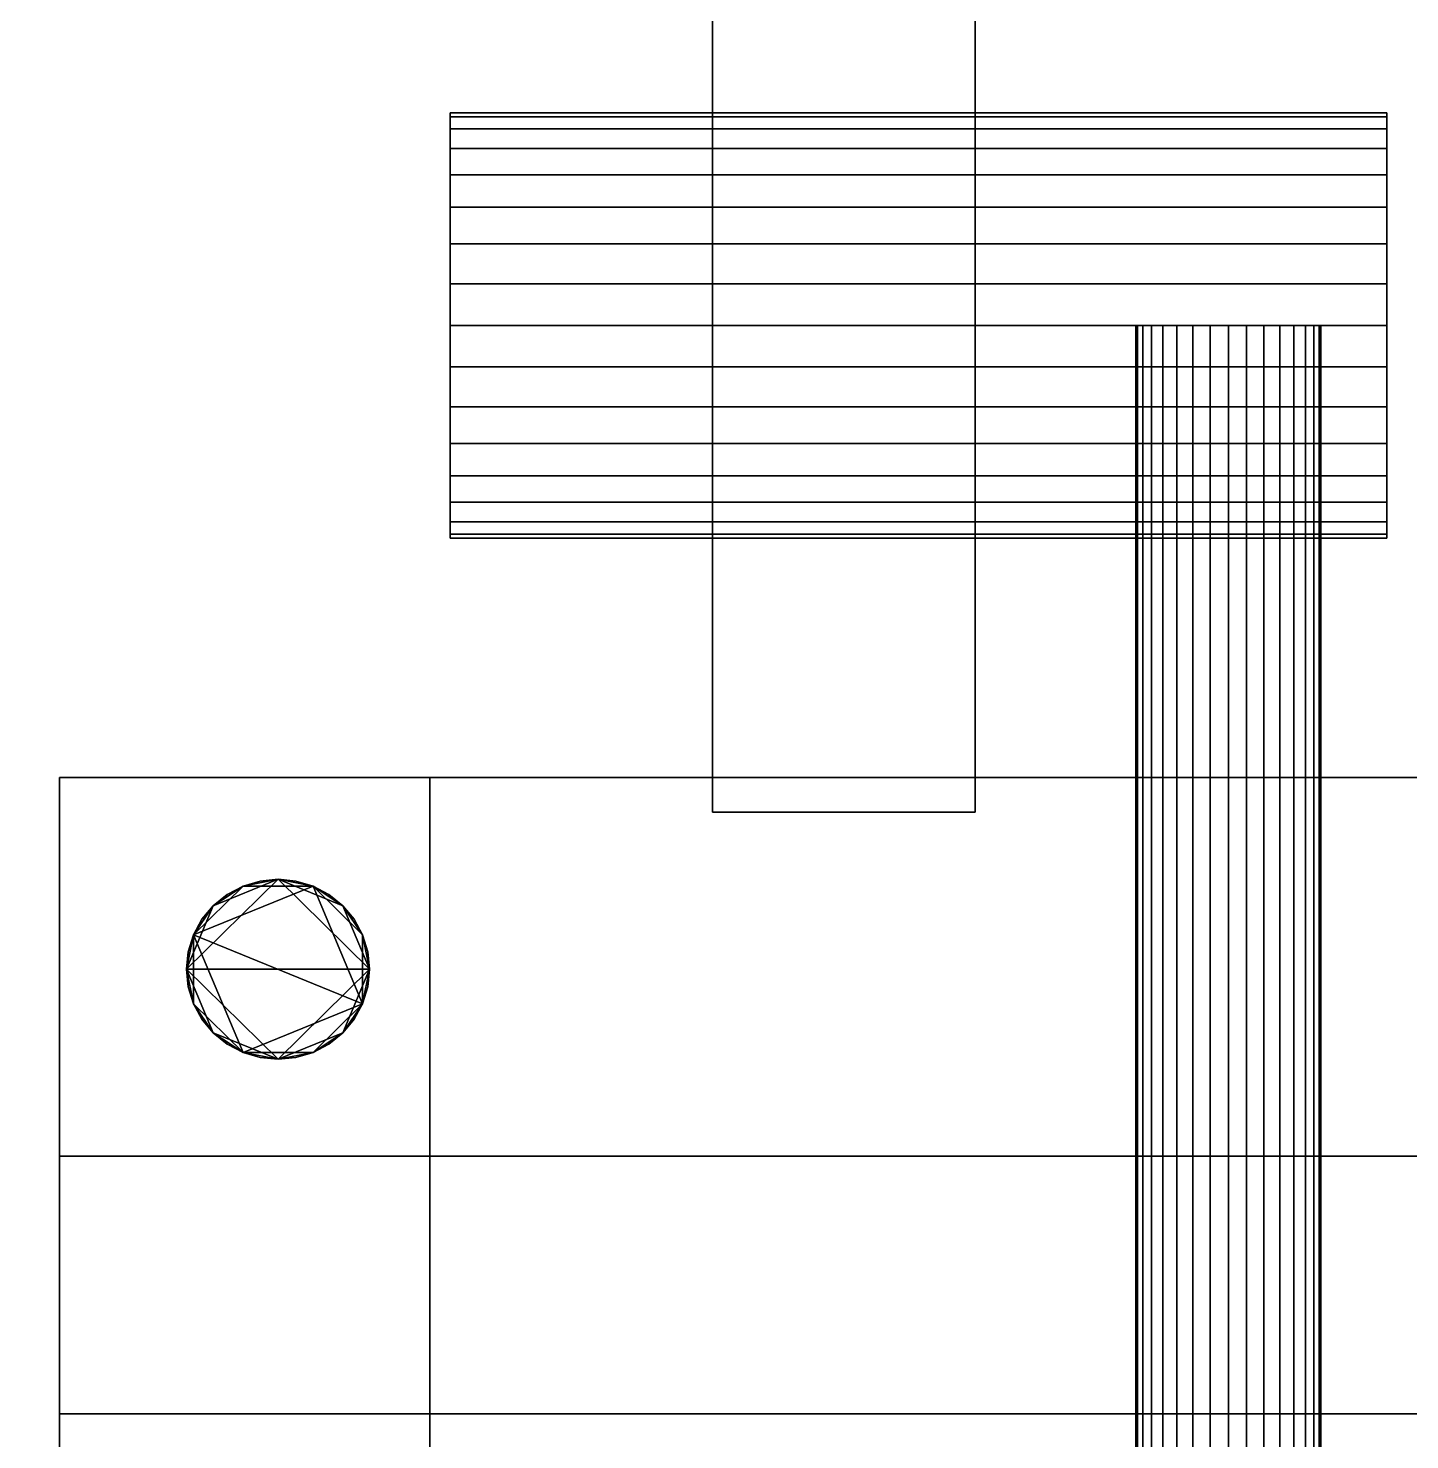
# Model space of a CAD drawing. Header units: metres. Extents: x 0 to 34.6, y -10.7 to 20.6.
# Drawn here: x 7.7696 to 7.8498, y 10.1667 to 10.2487 of the extents above; entities that cross this region are included whole.
import ezdxf

# ---------------------------------------------------------------- set-up
doc = ezdxf.new("R2010")
doc.units = ezdxf.units.M
doc.header["$MEASUREMENT"] = 0
doc.layers.get('0').update_dxf_attribs({"linetype": 'CONTINUOUS'})

msp = doc.modelspace()

# ---------------------------------------------------------------- linework, layer by layer
for points in [[(7.7, 8.363309, 3.464227), (9, 8.363309, 3.464227), (9, 12.384997, 4.055934), (7.7, 12.384997, 4.055934)], [(7.7, 8.336258, 3.460248), (7.7, 12.384997, 4.055934), (9, 12.384997, 4.055934), (9, 8.336258, 3.460248)], [(7.809305, 10.20318, 2.184093), (7.809305, 10.20318, 2.184093), (7.809304, 11.717406, 1.896955)], [(7.824543, 10.20318, 2.184093), (7.809305, 10.20318, 2.184093), (7.809304, 11.717406, 1.896955), (7.824543, 11.717406, 1.896955)], [(7.809305, 10.20318, 2.184093), (7.824543, 10.20318, 2.184093), (7.824543, 11.717406, 1.896955), (7.809304, 11.717406, 1.896955)], [(7.794065, 10.242844, 2.176572), (7.794065, 10.243546, 2.176439), (7.794065, 10.243784, 2.176394)], [(7.794065, 10.243784, 2.176394), (7.794065, 10.243546, 2.176439), (7.794065, 10.242844, 2.176572)], [(7.794065, 10.242844, 2.176572), (7.794065, 10.243784, 2.176394), (7.794065, 10.242844, 2.176572)], [(7.848446, 10.243784, 2.176394), (7.848446, 10.243546, 2.176439), (7.794065, 10.243546, 2.176439), (7.794065, 10.243784, 2.176394)], [(7.848446, 10.243546, 2.176439), (7.848446, 10.243784, 2.176394), (7.794065, 10.243784, 2.176394), (7.794065, 10.243546, 2.176439)], [(7.794065, 10.242844, 2.176572), (7.794065, 10.243546, 2.176439), (7.794065, 10.243784, 2.176394)], [(7.794065, 10.243784, 2.176394), (7.794065, 10.243546, 2.176439), (7.794065, 10.242844, 2.176572)], [(7.794065, 10.242844, 2.176572), (7.794065, 10.243784, 2.176394), (7.794065, 10.242844, 2.176572)], [(7.848446, 10.243784, 2.176394), (7.848446, 10.243546, 2.176439), (7.794065, 10.243546, 2.176439), (7.794065, 10.243784, 2.176394)], [(7.848446, 10.243546, 2.176439), (7.848446, 10.243784, 2.176394), (7.794065, 10.243784, 2.176394), (7.794065, 10.243546, 2.176439)], [(7.848446, 10.243546, 2.176439), (7.848446, 10.242844, 2.176572), (7.794065, 10.242844, 2.176572), (7.794065, 10.243546, 2.176439)], [(7.848446, 10.242844, 2.176572), (7.848446, 10.243546, 2.176439), (7.794065, 10.243546, 2.176439), (7.794065, 10.242844, 2.176572)], [(7.848446, 10.243546, 2.176439), (7.848446, 10.242844, 2.176572), (7.794065, 10.242844, 2.176572), (7.794065, 10.243546, 2.176439)], [(7.848446, 10.242844, 2.176572), (7.848446, 10.243546, 2.176439), (7.794065, 10.243546, 2.176439), (7.794065, 10.242844, 2.176572)], [(7.848446, 10.242844, 2.176572), (7.848446, 10.243546, 2.176439), (7.848446, 10.243784, 2.176394)], [(7.848446, 10.243784, 2.176394), (7.848446, 10.243546, 2.176439), (7.848446, 10.242844, 2.176572)], [(7.848446, 10.240167, 2.17708), (7.848446, 10.242844, 2.176572), (7.848446, 10.243784, 2.176394)], [(7.848446, 10.243784, 2.176394), (7.848446, 10.242844, 2.176572), (7.848446, 10.240167, 2.17708)], [(7.848446, 10.231434, 2.178736), (7.848446, 10.240167, 2.17708), (7.848446, 10.243784, 2.176394)], [(7.848446, 10.243784, 2.176394), (7.848446, 10.240167, 2.17708), (7.848446, 10.231434, 2.178736)], [(7.848446, 10.231434, 2.178736), (7.848446, 10.243784, 2.176394), (7.848446, 10.231434, 2.178736)], [(7.848446, 10.242844, 2.176572), (7.848446, 10.243546, 2.176439), (7.848446, 10.243784, 2.176394)], [(7.848446, 10.243784, 2.176394), (7.848446, 10.243546, 2.176439), (7.848446, 10.242844, 2.176572)], [(7.848446, 10.240167, 2.17708), (7.848446, 10.242844, 2.176572), (7.848446, 10.243784, 2.176394)], [(7.848446, 10.243784, 2.176394), (7.848446, 10.242844, 2.176572), (7.848446, 10.240167, 2.17708)], [(7.848446, 10.231434, 2.178736), (7.848446, 10.240167, 2.17708), (7.848446, 10.243784, 2.176394)], [(7.848446, 10.243784, 2.176394), (7.848446, 10.240167, 2.17708), (7.848446, 10.231434, 2.178736)], [(7.848446, 10.231434, 2.178736), (7.848446, 10.243784, 2.176394), (7.848446, 10.231434, 2.178736)], [(7.794065, 10.240167, 2.17708), (7.794065, 10.241702, 2.176789), (7.794065, 10.242844, 2.176572)], [(7.794065, 10.242844, 2.176572), (7.794065, 10.241702, 2.176789), (7.794065, 10.240167, 2.17708)], [(7.794065, 10.23616, 2.17784), (7.794065, 10.240167, 2.17708), (7.794065, 10.242844, 2.176572)], [(7.794065, 10.242844, 2.176572), (7.794065, 10.240167, 2.17708), (7.794065, 10.23616, 2.17784)], [(7.794065, 10.226707, 2.179632), (7.794065, 10.23616, 2.17784), (7.794065, 10.242844, 2.176572)], [(7.794065, 10.242844, 2.176572), (7.794065, 10.242844, 2.176572), (7.794065, 10.23616, 2.17784)], [(7.794065, 10.226707, 2.179632), (7.794065, 10.242844, 2.176572), (7.794065, 10.23616, 2.17784)], [(7.848446, 10.242844, 2.176572), (7.848446, 10.241703, 2.176789), (7.794065, 10.241702, 2.176789), (7.794065, 10.242844, 2.176572)], [(7.848446, 10.241703, 2.176789), (7.848446, 10.242844, 2.176572), (7.794065, 10.242844, 2.176572), (7.794065, 10.241702, 2.176789)], [(7.794065, 10.240167, 2.17708), (7.794065, 10.241702, 2.176789), (7.794065, 10.242844, 2.176572)], [(7.794065, 10.242844, 2.176572), (7.794065, 10.241702, 2.176789), (7.794065, 10.240167, 2.17708)], [(7.794065, 10.23616, 2.17784), (7.794065, 10.240167, 2.17708), (7.794065, 10.242844, 2.176572)], [(7.794065, 10.242844, 2.176572), (7.794065, 10.240167, 2.17708), (7.794065, 10.23616, 2.17784)], [(7.794065, 10.226707, 2.179632), (7.794065, 10.23616, 2.17784), (7.794065, 10.242844, 2.176572)], [(7.794065, 10.242844, 2.176572), (7.794065, 10.242844, 2.176572), (7.794065, 10.23616, 2.17784)], [(7.794065, 10.226707, 2.179632), (7.794065, 10.242844, 2.176572), (7.794065, 10.23616, 2.17784)], [(7.848446, 10.242844, 2.176572), (7.848446, 10.241703, 2.176789), (7.794065, 10.241702, 2.176789), (7.794065, 10.242844, 2.176572)], [(7.848446, 10.241703, 2.176789), (7.848446, 10.242844, 2.176572), (7.794065, 10.242844, 2.176572), (7.794065, 10.241702, 2.176789)], [(7.848446, 10.240167, 2.17708), (7.848446, 10.241703, 2.176789), (7.848446, 10.242844, 2.176572)], [(7.848446, 10.242844, 2.176572), (7.848446, 10.241703, 2.176789), (7.848446, 10.240167, 2.17708)], [(7.848446, 10.240167, 2.17708), (7.848446, 10.241703, 2.176789), (7.848446, 10.242844, 2.176572)], [(7.848446, 10.242844, 2.176572), (7.848446, 10.241703, 2.176789), (7.848446, 10.240167, 2.17708)], [(7.848446, 10.240167, 2.17708), (7.848446, 10.241703, 2.176789), (7.794065, 10.241702, 2.176789), (7.794065, 10.240167, 2.17708)], [(7.848446, 10.241703, 2.176789), (7.848446, 10.240167, 2.17708), (7.794065, 10.240167, 2.17708), (7.794065, 10.241702, 2.176789)], [(7.848446, 10.240167, 2.17708), (7.848446, 10.241703, 2.176789), (7.794065, 10.241702, 2.176789), (7.794065, 10.240167, 2.17708)], [(7.848446, 10.241703, 2.176789), (7.848446, 10.240167, 2.17708), (7.794065, 10.240167, 2.17708), (7.794065, 10.241702, 2.176789)], [(7.794065, 10.23616, 2.17784), (7.794065, 10.238296, 2.177435), (7.794065, 10.240167, 2.17708)], [(7.794065, 10.240167, 2.17708), (7.794065, 10.238296, 2.177435), (7.794065, 10.23616, 2.17784)], [(7.848446, 10.238296, 2.177435), (7.848446, 10.240167, 2.17708), (7.794065, 10.240167, 2.17708), (7.794065, 10.238296, 2.177435)], [(7.848446, 10.240167, 2.17708), (7.848446, 10.238296, 2.177435), (7.794065, 10.238296, 2.177435), (7.794065, 10.240167, 2.17708)], [(7.794065, 10.23616, 2.17784), (7.794065, 10.238296, 2.177435), (7.794065, 10.240167, 2.17708)], [(7.794065, 10.240167, 2.17708), (7.794065, 10.238296, 2.177435), (7.794065, 10.23616, 2.17784)], [(7.848446, 10.238296, 2.177435), (7.848446, 10.240167, 2.17708), (7.794065, 10.240167, 2.17708), (7.794065, 10.238296, 2.177435)], [(7.848446, 10.240167, 2.17708), (7.848446, 10.238296, 2.177435), (7.794065, 10.238296, 2.177435), (7.794065, 10.240167, 2.17708)], [(7.848446, 10.23616, 2.17784), (7.848446, 10.238296, 2.177435), (7.848446, 10.240167, 2.17708)], [(7.848446, 10.240167, 2.17708), (7.848446, 10.238296, 2.177435), (7.848446, 10.23616, 2.17784)], [(7.848446, 10.231434, 2.178736), (7.848446, 10.23616, 2.17784), (7.848446, 10.240167, 2.17708)], [(7.848446, 10.240167, 2.17708), (7.848446, 10.23616, 2.17784), (7.848446, 10.231434, 2.178736)], [(7.848446, 10.23616, 2.17784), (7.848446, 10.238296, 2.177435), (7.848446, 10.240167, 2.17708)], [(7.848446, 10.240167, 2.17708), (7.848446, 10.238296, 2.177435), (7.848446, 10.23616, 2.17784)], [(7.848446, 10.231434, 2.178736), (7.848446, 10.23616, 2.17784), (7.848446, 10.240167, 2.17708)], [(7.848446, 10.240167, 2.17708), (7.848446, 10.23616, 2.17784), (7.848446, 10.231434, 2.178736)], [(7.848446, 10.23616, 2.17784), (7.848446, 10.238296, 2.177435), (7.794065, 10.238296, 2.177435), (7.794065, 10.23616, 2.17784)], [(7.848446, 10.238296, 2.177435), (7.848446, 10.23616, 2.17784), (7.794065, 10.23616, 2.17784), (7.794065, 10.238296, 2.177435)], [(7.848446, 10.23616, 2.17784), (7.848446, 10.238296, 2.177435), (7.794065, 10.238296, 2.177435), (7.794065, 10.23616, 2.17784)], [(7.848446, 10.238296, 2.177435), (7.848446, 10.23616, 2.17784), (7.794065, 10.23616, 2.17784), (7.794065, 10.238296, 2.177435)], [(7.794065, 10.231434, 2.178736), (7.794065, 10.233843, 2.178279), (7.794065, 10.23616, 2.17784)], [(7.794065, 10.23616, 2.17784), (7.794065, 10.233843, 2.178279), (7.794065, 10.231434, 2.178736)], [(7.794065, 10.226707, 2.179632), (7.794065, 10.231434, 2.178736), (7.794065, 10.23616, 2.17784)], [(7.794065, 10.23616, 2.17784), (7.794065, 10.231434, 2.178736), (7.794065, 10.226707, 2.179632)], [(7.794065, 10.23616, 2.17784), (7.794065, 10.226707, 2.179632), (7.794065, 10.220023, 2.1809)], [(7.794065, 10.23616, 2.17784), (7.794065, 10.220023, 2.1809), (7.794065, 10.226707, 2.179632)], [(7.848446, 10.233843, 2.178279), (7.848446, 10.23616, 2.17784), (7.794065, 10.23616, 2.17784), (7.794065, 10.233843, 2.178279)], [(7.848446, 10.23616, 2.17784), (7.848446, 10.233843, 2.178279), (7.794065, 10.233843, 2.178279), (7.794065, 10.23616, 2.17784)], [(7.794065, 10.231434, 2.178736), (7.794065, 10.233843, 2.178279), (7.794065, 10.23616, 2.17784)], [(7.794065, 10.23616, 2.17784), (7.794065, 10.233843, 2.178279), (7.794065, 10.231434, 2.178736)], [(7.794065, 10.226707, 2.179632), (7.794065, 10.231434, 2.178736), (7.794065, 10.23616, 2.17784)], [(7.794065, 10.23616, 2.17784), (7.794065, 10.231434, 2.178736), (7.794065, 10.226707, 2.179632)], [(7.794065, 10.23616, 2.17784), (7.794065, 10.226707, 2.179632), (7.794065, 10.220023, 2.1809)], [(7.794065, 10.23616, 2.17784), (7.794065, 10.220023, 2.1809), (7.794065, 10.226707, 2.179632)], [(7.848446, 10.233843, 2.178279), (7.848446, 10.23616, 2.17784), (7.794065, 10.23616, 2.17784), (7.794065, 10.233843, 2.178279)], [(7.848446, 10.23616, 2.17784), (7.848446, 10.233843, 2.178279), (7.794065, 10.233843, 2.178279), (7.794065, 10.23616, 2.17784)], [(7.848446, 10.231434, 2.178736), (7.848446, 10.233843, 2.178279), (7.848446, 10.23616, 2.17784)], [(7.848446, 10.23616, 2.17784), (7.848446, 10.233843, 2.178279), (7.848446, 10.231434, 2.178736)], [(7.848446, 10.231434, 2.178736), (7.848446, 10.233843, 2.178279), (7.848446, 10.23616, 2.17784)], [(7.848446, 10.23616, 2.17784), (7.848446, 10.233843, 2.178279), (7.848446, 10.231434, 2.178736)], [(7.848446, 10.233843, 2.178279), (7.848446, 10.231434, 2.178736), (7.794065, 10.231434, 2.178736), (7.794065, 10.233843, 2.178279)], [(7.848446, 10.231434, 2.178736), (7.848446, 10.233843, 2.178279), (7.794065, 10.233843, 2.178279), (7.794065, 10.231434, 2.178736)], [(7.848446, 10.233843, 2.178279), (7.848446, 10.231434, 2.178736), (7.794065, 10.231434, 2.178736), (7.794065, 10.233843, 2.178279)], [(7.848446, 10.231434, 2.178736), (7.848446, 10.233843, 2.178279), (7.794065, 10.233843, 2.178279), (7.794065, 10.231434, 2.178736)], [(7.794065, 10.226707, 2.179632), (7.794065, 10.229024, 2.179193), (7.794065, 10.231434, 2.178736)], [(7.794065, 10.231434, 2.178736), (7.794065, 10.229024, 2.179193), (7.794065, 10.226707, 2.179632)], [(7.848446, 10.229024, 2.179193), (7.848446, 10.231434, 2.178736), (7.794065, 10.231434, 2.178736), (7.794065, 10.229024, 2.179193)], [(7.848446, 10.231434, 2.178736), (7.848446, 10.229024, 2.179193), (7.794065, 10.229024, 2.179193), (7.794065, 10.231434, 2.178736)], [(7.794065, 10.226707, 2.179632), (7.794065, 10.229024, 2.179193), (7.794065, 10.231434, 2.178736)], [(7.794065, 10.231434, 2.178736), (7.794065, 10.229024, 2.179193), (7.794065, 10.226707, 2.179632)], [(7.848446, 10.229024, 2.179193), (7.848446, 10.231434, 2.178736), (7.794065, 10.231434, 2.178736), (7.794065, 10.229024, 2.179193)], [(7.848446, 10.231434, 2.178736), (7.848446, 10.229024, 2.179193), (7.794065, 10.229024, 2.179193), (7.794065, 10.231434, 2.178736)], [(7.834284, 10.231434, 2.178736), (7.833978, 10.231434, 2.178736), (7.833875, 10.231434, 2.178736)], [(7.833875, 10.231434, 2.178736), (7.833978, 10.231434, 2.178736), (7.834284, 10.231434, 2.178736)], [(7.834284, 10.231434, 2.178736), (7.833875, 10.231434, 2.178736), (7.834284, 10.231434, 2.178736)], [(7.834284, 10.231434, 2.178736), (7.833978, 10.231434, 2.178736), (7.833875, 10.231434, 2.178736)], [(7.833875, 10.231434, 2.178736), (7.833978, 10.231434, 2.178736), (7.834284, 10.231434, 2.178736)], [(7.834284, 10.231434, 2.178736), (7.833875, 10.231434, 2.178736), (7.834284, 10.231434, 2.178736)], [(7.833978, 10.231434, 2.178736), (7.833875, 10.231434, 2.178736), (7.833875, 10.117169, 2.200403), (7.833978, 10.117169, 2.200403)], [(7.833875, 10.231434, 2.178736), (7.833978, 10.231434, 2.178736), (7.833978, 10.117169, 2.200403), (7.833875, 10.117169, 2.200403)], [(7.833978, 10.231434, 2.178736), (7.833875, 10.231434, 2.178736), (7.833875, 10.117169, 2.200403), (7.833978, 10.117169, 2.200403)], [(7.833875, 10.231434, 2.178736), (7.833978, 10.231434, 2.178736), (7.833978, 10.117169, 2.200403), (7.833875, 10.117169, 2.200403)], [(7.834284, 10.231434, 2.178736), (7.833978, 10.231434, 2.178736), (7.833978, 10.117169, 2.200403), (7.834284, 10.117169, 2.200403)], [(7.833978, 10.231434, 2.178736), (7.834284, 10.231434, 2.178736), (7.834284, 10.117169, 2.200403), (7.833978, 10.117169, 2.200403)], [(7.834284, 10.231434, 2.178736), (7.833978, 10.231434, 2.178736), (7.833978, 10.117169, 2.200403), (7.834284, 10.117169, 2.200403)], [(7.833978, 10.231434, 2.178736), (7.834284, 10.231434, 2.178736), (7.834284, 10.117169, 2.200403), (7.833978, 10.117169, 2.200403)], [(7.83545, 10.231434, 2.178736), (7.834781, 10.231434, 2.178736), (7.834284, 10.231434, 2.178736)], [(7.834284, 10.231434, 2.178736), (7.834781, 10.231434, 2.178736), (7.83545, 10.231434, 2.178736)], [(7.837194, 10.231434, 2.178736), (7.83545, 10.231434, 2.178736), (7.834284, 10.231434, 2.178736)], [(7.834284, 10.231434, 2.178736), (7.83545, 10.231434, 2.178736), (7.837194, 10.231434, 2.178736)], [(7.841309, 10.231434, 2.178736), (7.837194, 10.231434, 2.178736), (7.834284, 10.231434, 2.178736)], [(7.834284, 10.231434, 2.178736), (7.834284, 10.231434, 2.178736), (7.837194, 10.231434, 2.178736)], [(7.841309, 10.231434, 2.178736), (7.834284, 10.231434, 2.178736), (7.837194, 10.231434, 2.178736)], [(7.83545, 10.231434, 2.178736), (7.834781, 10.231434, 2.178736), (7.834284, 10.231434, 2.178736)], [(7.834284, 10.231434, 2.178736), (7.834781, 10.231434, 2.178736), (7.83545, 10.231434, 2.178736)], [(7.837194, 10.231434, 2.178736), (7.83545, 10.231434, 2.178736), (7.834284, 10.231434, 2.178736)], [(7.834284, 10.231434, 2.178736), (7.83545, 10.231434, 2.178736), (7.837194, 10.231434, 2.178736)], [(7.841309, 10.231434, 2.178736), (7.837194, 10.231434, 2.178736), (7.834284, 10.231434, 2.178736)], [(7.834284, 10.231434, 2.178736), (7.834284, 10.231434, 2.178736), (7.837194, 10.231434, 2.178736)], [(7.841309, 10.231434, 2.178736), (7.834284, 10.231434, 2.178736), (7.837194, 10.231434, 2.178736)], [(7.834781, 10.231434, 2.178736), (7.834284, 10.231434, 2.178736), (7.834284, 10.117169, 2.200403), (7.834781, 10.117169, 2.200403)], [(7.834284, 10.231434, 2.178736), (7.834781, 10.231434, 2.178736), (7.834781, 10.117169, 2.200403), (7.834284, 10.117169, 2.200403)], [(7.834781, 10.231434, 2.178736), (7.834284, 10.231434, 2.178736), (7.834284, 10.117169, 2.200403), (7.834781, 10.117169, 2.200403)], [(7.834284, 10.231434, 2.178736), (7.834781, 10.231434, 2.178736), (7.834781, 10.117169, 2.200403), (7.834284, 10.117169, 2.200403)], [(7.83545, 10.231434, 2.178736), (7.834781, 10.231434, 2.178736), (7.834781, 10.117169, 2.200403), (7.83545, 10.117169, 2.200403)], [(7.83545, 10.231434, 2.178736), (7.834781, 10.231434, 2.178736), (7.834781, 10.117169, 2.200403), (7.83545, 10.117169, 2.200403)], [(7.834781, 10.231434, 2.178736), (7.83545, 10.231434, 2.178736), (7.83545, 10.117169, 2.200403), (7.834781, 10.117169, 2.200403)], [(7.834781, 10.231434, 2.178736), (7.83545, 10.231434, 2.178736), (7.83545, 10.117169, 2.200403), (7.834781, 10.117169, 2.200403)], [(7.837194, 10.231434, 2.178736), (7.836264, 10.231434, 2.178736), (7.83545, 10.231434, 2.178736)], [(7.83545, 10.231434, 2.178736), (7.836264, 10.231434, 2.178736), (7.837194, 10.231434, 2.178736)], [(7.837194, 10.231434, 2.178736), (7.836264, 10.231434, 2.178736), (7.83545, 10.231434, 2.178736)], [(7.83545, 10.231434, 2.178736), (7.836264, 10.231434, 2.178736), (7.837194, 10.231434, 2.178736)], [(7.836264, 10.231434, 2.178736), (7.83545, 10.231434, 2.178736), (7.83545, 10.117169, 2.200403), (7.836264, 10.117169, 2.200403)], [(7.836264, 10.231434, 2.178736), (7.83545, 10.231434, 2.178736), (7.83545, 10.117169, 2.200403), (7.836264, 10.117169, 2.200403)], [(7.83545, 10.231434, 2.178736), (7.836264, 10.231434, 2.178736), (7.836264, 10.117169, 2.200403), (7.83545, 10.117169, 2.200403)], [(7.83545, 10.231434, 2.178736), (7.836264, 10.231434, 2.178736), (7.836264, 10.117169, 2.200403), (7.83545, 10.117169, 2.200403)], [(7.837194, 10.231434, 2.178736), (7.836264, 10.231434, 2.178736), (7.836264, 10.117169, 2.200403), (7.837194, 10.117169, 2.200403)], [(7.837194, 10.231434, 2.178736), (7.836264, 10.231434, 2.178736), (7.836264, 10.117169, 2.200403), (7.837194, 10.117169, 2.200403)], [(7.836264, 10.231434, 2.178736), (7.837194, 10.231434, 2.178736), (7.837194, 10.117169, 2.200403), (7.836264, 10.117169, 2.200403)], [(7.836264, 10.231434, 2.178736), (7.837194, 10.231434, 2.178736), (7.837194, 10.117169, 2.200403), (7.836264, 10.117169, 2.200403)], [(7.837194, 10.231434, 2.178736), (7.838202, 10.231434, 2.178736), (7.839252, 10.231434, 2.178736)], [(7.839252, 10.231434, 2.178736), (7.838202, 10.231434, 2.178736), (7.837194, 10.231434, 2.178736)], [(7.837194, 10.231434, 2.178736), (7.839252, 10.231434, 2.178736), (7.841309, 10.231434, 2.178736)], [(7.841309, 10.231434, 2.178736), (7.839252, 10.231434, 2.178736), (7.837194, 10.231434, 2.178736)], [(7.837194, 10.231434, 2.178736), (7.841309, 10.231434, 2.178736), (7.844219, 10.231434, 2.178736)], [(7.837194, 10.231434, 2.178736), (7.844219, 10.231434, 2.178736), (7.841309, 10.231434, 2.178736)], [(7.837194, 10.231434, 2.178736), (7.838202, 10.231434, 2.178736), (7.839252, 10.231434, 2.178736)], [(7.839252, 10.231434, 2.178736), (7.838202, 10.231434, 2.178736), (7.837194, 10.231434, 2.178736)], [(7.837194, 10.231434, 2.178736), (7.839252, 10.231434, 2.178736), (7.841309, 10.231434, 2.178736)], [(7.841309, 10.231434, 2.178736), (7.839252, 10.231434, 2.178736), (7.837194, 10.231434, 2.178736)], [(7.837194, 10.231434, 2.178736), (7.841309, 10.231434, 2.178736), (7.844219, 10.231434, 2.178736)], [(7.837194, 10.231434, 2.178736), (7.844219, 10.231434, 2.178736), (7.841309, 10.231434, 2.178736)], [(7.838202, 10.231434, 2.178736), (7.837194, 10.231434, 2.178736), (7.837194, 10.117169, 2.200403), (7.838202, 10.117169, 2.200403)], [(7.838202, 10.231434, 2.178736), (7.837194, 10.231434, 2.178736), (7.837194, 10.117169, 2.200403), (7.838202, 10.117169, 2.200403)], [(7.837194, 10.231434, 2.178736), (7.838202, 10.231434, 2.178736), (7.838202, 10.117169, 2.200403), (7.837194, 10.117169, 2.200403)], [(7.837194, 10.231434, 2.178736), (7.838202, 10.231434, 2.178736), (7.838202, 10.117169, 2.200403), (7.837194, 10.117169, 2.200403)], [(7.839252, 10.231434, 2.178736), (7.838202, 10.231434, 2.178736), (7.838202, 10.117169, 2.200403), (7.839252, 10.117169, 2.200403)], [(7.839252, 10.231434, 2.178736), (7.838202, 10.231434, 2.178736), (7.838202, 10.117169, 2.200403), (7.839252, 10.117169, 2.200403)], [(7.838202, 10.231434, 2.178736), (7.839252, 10.231434, 2.178736), (7.839252, 10.117169, 2.200403), (7.838202, 10.117169, 2.200403)], [(7.838202, 10.231434, 2.178736), (7.839252, 10.231434, 2.178736), (7.839252, 10.117169, 2.200403), (7.838202, 10.117169, 2.200403)], [(7.839252, 10.231434, 2.178736), (7.840301, 10.231434, 2.178736), (7.841309, 10.231434, 2.178736)], [(7.841309, 10.231434, 2.178736), (7.840301, 10.231434, 2.178736), (7.839252, 10.231434, 2.178736)], [(7.839252, 10.231434, 2.178736), (7.840301, 10.231434, 2.178736), (7.841309, 10.231434, 2.178736)], [(7.841309, 10.231434, 2.178736), (7.840301, 10.231434, 2.178736), (7.839252, 10.231434, 2.178736)], [(7.839252, 10.231434, 2.178736), (7.840301, 10.231434, 2.178736), (7.840301, 10.117169, 2.200403), (7.839252, 10.117169, 2.200403)], [(7.840301, 10.231434, 2.178736), (7.839252, 10.231434, 2.178736), (7.839252, 10.117169, 2.200403), (7.840301, 10.117169, 2.200403)], [(7.840301, 10.231434, 2.178736), (7.839252, 10.231434, 2.178736), (7.839252, 10.117169, 2.200403), (7.840301, 10.117169, 2.200403)], [(7.839252, 10.231434, 2.178736), (7.840301, 10.231434, 2.178736), (7.840301, 10.117169, 2.200403), (7.839252, 10.117169, 2.200403)], [(7.840301, 10.231434, 2.178736), (7.841309, 10.231434, 2.178736), (7.841309, 10.117169, 2.200403), (7.840301, 10.117169, 2.200403)], [(7.841309, 10.231434, 2.178736), (7.840301, 10.231434, 2.178736), (7.840301, 10.117169, 2.200403), (7.841309, 10.117169, 2.200403)], [(7.841309, 10.231434, 2.178736), (7.840301, 10.231434, 2.178736), (7.840301, 10.117169, 2.200403), (7.841309, 10.117169, 2.200403)], [(7.840301, 10.231434, 2.178736), (7.841309, 10.231434, 2.178736), (7.841309, 10.117169, 2.200403), (7.840301, 10.117169, 2.200403)], [(7.841309, 10.231434, 2.178736), (7.842239, 10.231434, 2.178736), (7.843054, 10.231434, 2.178736)], [(7.843054, 10.231434, 2.178736), (7.842239, 10.231434, 2.178736), (7.841309, 10.231434, 2.178736)], [(7.841309, 10.231434, 2.178736), (7.843054, 10.231434, 2.178736), (7.844219, 10.231434, 2.178736)], [(7.844219, 10.231434, 2.178736), (7.843054, 10.231434, 2.178736), (7.841309, 10.231434, 2.178736)], [(7.844219, 10.231434, 2.178736), (7.844219, 10.231434, 2.178736), (7.841309, 10.231434, 2.178736)], [(7.841309, 10.231434, 2.178736), (7.842239, 10.231434, 2.178736), (7.843054, 10.231434, 2.178736)], [(7.843054, 10.231434, 2.178736), (7.842239, 10.231434, 2.178736), (7.841309, 10.231434, 2.178736)], [(7.841309, 10.231434, 2.178736), (7.843054, 10.231434, 2.178736), (7.844219, 10.231434, 2.178736)], [(7.844219, 10.231434, 2.178736), (7.843054, 10.231434, 2.178736), (7.841309, 10.231434, 2.178736)], [(7.844219, 10.231434, 2.178736), (7.844219, 10.231434, 2.178736), (7.841309, 10.231434, 2.178736)], [(7.841309, 10.231434, 2.178736), (7.842239, 10.231434, 2.178736), (7.842239, 10.117169, 2.200403), (7.841309, 10.117169, 2.200403)], [(7.842239, 10.231434, 2.178736), (7.841309, 10.231434, 2.178736), (7.841309, 10.117169, 2.200403), (7.842239, 10.117169, 2.200403)], [(7.842239, 10.231434, 2.178736), (7.841309, 10.231434, 2.178736), (7.841309, 10.117169, 2.200403), (7.842239, 10.117169, 2.200403)], [(7.841309, 10.231434, 2.178736), (7.842239, 10.231434, 2.178736), (7.842239, 10.117169, 2.200403), (7.841309, 10.117169, 2.200403)], [(7.842239, 10.231434, 2.178736), (7.843054, 10.231434, 2.178736), (7.843054, 10.117169, 2.200403), (7.842239, 10.117169, 2.200403)], [(7.843054, 10.231434, 2.178736), (7.842239, 10.231434, 2.178736), (7.842239, 10.117169, 2.200403), (7.843054, 10.117169, 2.200403)], [(7.843054, 10.231434, 2.178736), (7.842239, 10.231434, 2.178736), (7.842239, 10.117169, 2.200403), (7.843054, 10.117169, 2.200403)], [(7.842239, 10.231434, 2.178736), (7.843054, 10.231434, 2.178736), (7.843054, 10.117169, 2.200403), (7.842239, 10.117169, 2.200403)], [(7.843054, 10.231434, 2.178736), (7.843722, 10.231434, 2.178736), (7.844219, 10.231434, 2.178736)], [(7.844219, 10.231434, 2.178736), (7.843722, 10.231434, 2.178736), (7.843054, 10.231434, 2.178736)], [(7.843054, 10.231434, 2.178736), (7.843722, 10.231434, 2.178736), (7.844219, 10.231434, 2.178736)], [(7.844219, 10.231434, 2.178736), (7.843722, 10.231434, 2.178736), (7.843054, 10.231434, 2.178736)], [(7.843054, 10.231434, 2.178736), (7.843722, 10.231434, 2.178736), (7.843722, 10.117169, 2.200403), (7.843054, 10.117169, 2.200403)], [(7.843722, 10.231434, 2.178736), (7.843054, 10.231434, 2.178736), (7.843054, 10.117169, 2.200403), (7.843722, 10.117169, 2.200403)], [(7.843722, 10.231434, 2.178736), (7.843054, 10.231434, 2.178736), (7.843054, 10.117169, 2.200403), (7.843722, 10.117169, 2.200403)], [(7.843054, 10.231434, 2.178736), (7.843722, 10.231434, 2.178736), (7.843722, 10.117169, 2.200403), (7.843054, 10.117169, 2.200403)], [(7.844219, 10.231434, 2.178736), (7.843722, 10.231434, 2.178736), (7.843722, 10.117169, 2.200403), (7.844219, 10.117169, 2.200403)], [(7.843722, 10.231434, 2.178736), (7.844219, 10.231434, 2.178736), (7.844219, 10.117169, 2.200403), (7.843722, 10.117169, 2.200403)], [(7.844219, 10.231434, 2.178736), (7.843722, 10.231434, 2.178736), (7.843722, 10.117169, 2.200403), (7.844219, 10.117169, 2.200403)], [(7.843722, 10.231434, 2.178736), (7.844219, 10.231434, 2.178736), (7.844219, 10.117169, 2.200403), (7.843722, 10.117169, 2.200403)], [(7.844219, 10.231434, 2.178736), (7.844525, 10.231434, 2.178736), (7.844628, 10.231434, 2.178736)], [(7.844628, 10.231434, 2.178736), (7.844525, 10.231434, 2.178736), (7.844219, 10.231434, 2.178736)], [(7.844219, 10.231434, 2.178736), (7.844628, 10.231434, 2.178736), (7.844219, 10.231434, 2.178736)], [(7.844219, 10.231434, 2.178736), (7.844525, 10.231434, 2.178736), (7.844628, 10.231434, 2.178736)], [(7.844628, 10.231434, 2.178736), (7.844525, 10.231434, 2.178736), (7.844219, 10.231434, 2.178736)], [(7.844219, 10.231434, 2.178736), (7.844628, 10.231434, 2.178736), (7.844219, 10.231434, 2.178736)], [(7.844219, 10.231434, 2.178736), (7.844525, 10.231434, 2.178736), (7.844525, 10.117169, 2.200403), (7.844219, 10.117169, 2.200403)], [(7.844525, 10.231434, 2.178736), (7.844219, 10.231434, 2.178736), (7.844219, 10.117169, 2.200403), (7.844525, 10.117169, 2.200403)], [(7.844219, 10.231434, 2.178736), (7.844525, 10.231434, 2.178736), (7.844525, 10.117169, 2.200403), (7.844219, 10.117169, 2.200403)], [(7.844525, 10.231434, 2.178736), (7.844219, 10.231434, 2.178736), (7.844219, 10.117169, 2.200403), (7.844525, 10.117169, 2.200403)], [(7.844525, 10.231434, 2.178736), (7.844628, 10.231434, 2.178736), (7.844628, 10.117169, 2.200403), (7.844525, 10.117169, 2.200403)], [(7.844628, 10.231434, 2.178736), (7.844525, 10.231434, 2.178736), (7.844525, 10.117169, 2.200403), (7.844628, 10.117169, 2.200403)], [(7.844525, 10.231434, 2.178736), (7.844628, 10.231434, 2.178736), (7.844628, 10.117169, 2.200403), (7.844525, 10.117169, 2.200403)], [(7.844628, 10.231434, 2.178736), (7.844525, 10.231434, 2.178736), (7.844525, 10.117169, 2.200403), (7.844628, 10.117169, 2.200403)], [(7.848446, 10.231434, 2.178736), (7.848446, 10.229024, 2.179193), (7.848446, 10.226707, 2.179632)], [(7.848446, 10.226707, 2.179632), (7.848446, 10.229024, 2.179193), (7.848446, 10.231434, 2.178736)], [(7.848446, 10.231434, 2.178736), (7.848446, 10.226707, 2.179632), (7.848446, 10.222701, 2.180392)], [(7.848446, 10.222701, 2.180392), (7.848446, 10.226707, 2.179632), (7.848446, 10.231434, 2.178736)], [(7.848446, 10.231434, 2.178736), (7.848446, 10.222701, 2.180392), (7.848446, 10.219084, 2.181078)], [(7.848446, 10.219084, 2.181078), (7.848446, 10.222701, 2.180392), (7.848446, 10.231434, 2.178736)], [(7.848446, 10.231434, 2.178736), (7.848446, 10.219084, 2.181078), (7.848446, 10.231434, 2.178736)], [(7.848446, 10.231434, 2.178736), (7.848446, 10.229024, 2.179193), (7.848446, 10.226707, 2.179632)], [(7.848446, 10.226707, 2.179632), (7.848446, 10.229024, 2.179193), (7.848446, 10.231434, 2.178736)], [(7.848446, 10.231434, 2.178736), (7.848446, 10.226707, 2.179632), (7.848446, 10.222701, 2.180392)], [(7.848446, 10.222701, 2.180392), (7.848446, 10.226707, 2.179632), (7.848446, 10.231434, 2.178736)], [(7.848446, 10.231434, 2.178736), (7.848446, 10.222701, 2.180392), (7.848446, 10.219084, 2.181078)], [(7.848446, 10.219084, 2.181078), (7.848446, 10.222701, 2.180392), (7.848446, 10.231434, 2.178736)], [(7.848446, 10.231434, 2.178736), (7.848446, 10.219084, 2.181078), (7.848446, 10.231434, 2.178736)], [(7.848446, 10.229024, 2.179193), (7.848446, 10.226707, 2.179632), (7.794065, 10.226707, 2.179632), (7.794065, 10.229024, 2.179193)], [(7.848446, 10.226707, 2.179632), (7.848446, 10.229024, 2.179193), (7.794065, 10.229024, 2.179193), (7.794065, 10.226707, 2.179632)], [(7.848446, 10.229024, 2.179193), (7.848446, 10.226707, 2.179632), (7.794065, 10.226707, 2.179632), (7.794065, 10.229024, 2.179193)], [(7.848446, 10.226707, 2.179632), (7.848446, 10.229024, 2.179193), (7.794065, 10.229024, 2.179193), (7.794065, 10.226707, 2.179632)], [(7.794065, 10.226707, 2.179632), (7.794065, 10.224572, 2.180037), (7.794065, 10.2227, 2.180392)], [(7.794065, 10.2227, 2.180392), (7.794065, 10.224572, 2.180037), (7.794065, 10.226707, 2.179632)], [(7.794065, 10.226707, 2.179632), (7.794065, 10.2227, 2.180392), (7.794065, 10.220023, 2.1809)], [(7.794065, 10.220023, 2.1809), (7.794065, 10.2227, 2.180392), (7.794065, 10.226707, 2.179632)], [(7.794065, 10.220023, 2.1809), (7.794065, 10.220023, 2.1809), (7.794065, 10.226707, 2.179632)], [(7.848446, 10.226707, 2.179632), (7.848446, 10.224572, 2.180037), (7.794065, 10.224572, 2.180037), (7.794065, 10.226707, 2.179632)], [(7.848446, 10.224572, 2.180037), (7.848446, 10.226707, 2.179632), (7.794065, 10.226707, 2.179632), (7.794065, 10.224572, 2.180037)], [(7.794065, 10.226707, 2.179632), (7.794065, 10.224572, 2.180037), (7.794065, 10.2227, 2.180392)], [(7.794065, 10.2227, 2.180392), (7.794065, 10.224572, 2.180037), (7.794065, 10.226707, 2.179632)], [(7.794065, 10.226707, 2.179632), (7.794065, 10.2227, 2.180392), (7.794065, 10.220023, 2.1809)], [(7.794065, 10.220023, 2.1809), (7.794065, 10.2227, 2.180392), (7.794065, 10.226707, 2.179632)], [(7.794065, 10.220023, 2.1809), (7.794065, 10.220023, 2.1809), (7.794065, 10.226707, 2.179632)], [(7.848446, 10.226707, 2.179632), (7.848446, 10.224572, 2.180037), (7.794065, 10.224572, 2.180037), (7.794065, 10.226707, 2.179632)], [(7.848446, 10.224572, 2.180037), (7.848446, 10.226707, 2.179632), (7.794065, 10.226707, 2.179632), (7.794065, 10.224572, 2.180037)], [(7.848446, 10.226707, 2.179632), (7.848446, 10.224572, 2.180037), (7.848446, 10.222701, 2.180392)], [(7.848446, 10.222701, 2.180392), (7.848446, 10.224572, 2.180037), (7.848446, 10.226707, 2.179632)], [(7.848446, 10.226707, 2.179632), (7.848446, 10.224572, 2.180037), (7.848446, 10.222701, 2.180392)], [(7.848446, 10.222701, 2.180392), (7.848446, 10.224572, 2.180037), (7.848446, 10.226707, 2.179632)], [(7.848446, 10.222701, 2.180392), (7.848446, 10.224572, 2.180037), (7.794065, 10.224572, 2.180037), (7.794065, 10.2227, 2.180392)], [(7.848446, 10.224572, 2.180037), (7.848446, 10.222701, 2.180392), (7.794065, 10.2227, 2.180392), (7.794065, 10.224572, 2.180037)], [(7.848446, 10.222701, 2.180392), (7.848446, 10.224572, 2.180037), (7.794065, 10.224572, 2.180037), (7.794065, 10.2227, 2.180392)], [(7.848446, 10.224572, 2.180037), (7.848446, 10.222701, 2.180392), (7.794065, 10.2227, 2.180392), (7.794065, 10.224572, 2.180037)], [(7.848446, 10.221165, 2.180683), (7.848446, 10.222701, 2.180392), (7.794065, 10.2227, 2.180392), (7.794065, 10.221165, 2.180683)], [(7.848446, 10.222701, 2.180392), (7.848446, 10.221165, 2.180683), (7.794065, 10.221165, 2.180683), (7.794065, 10.2227, 2.180392)], [(7.848446, 10.221165, 2.180683), (7.848446, 10.222701, 2.180392), (7.794065, 10.2227, 2.180392), (7.794065, 10.221165, 2.180683)], [(7.848446, 10.222701, 2.180392), (7.848446, 10.221165, 2.180683), (7.794065, 10.221165, 2.180683), (7.794065, 10.2227, 2.180392)], [(7.794065, 10.2227, 2.180392), (7.794065, 10.221165, 2.180683), (7.794065, 10.220023, 2.1809)], [(7.794065, 10.220023, 2.1809), (7.794065, 10.221165, 2.180683), (7.794065, 10.2227, 2.180392)], [(7.794065, 10.2227, 2.180392), (7.794065, 10.221165, 2.180683), (7.794065, 10.220023, 2.1809)], [(7.794065, 10.220023, 2.1809), (7.794065, 10.221165, 2.180683), (7.794065, 10.2227, 2.180392)], [(7.848446, 10.222701, 2.180392), (7.848446, 10.221165, 2.180683), (7.848446, 10.220023, 2.1809)], [(7.848446, 10.220023, 2.1809), (7.848446, 10.221165, 2.180683), (7.848446, 10.222701, 2.180392)], [(7.848446, 10.222701, 2.180392), (7.848446, 10.220023, 2.1809), (7.848446, 10.219084, 2.181078)], [(7.848446, 10.219084, 2.181078), (7.848446, 10.220023, 2.1809), (7.848446, 10.222701, 2.180392)], [(7.848446, 10.222701, 2.180392), (7.848446, 10.221165, 2.180683), (7.848446, 10.220023, 2.1809)], [(7.848446, 10.220023, 2.1809), (7.848446, 10.221165, 2.180683), (7.848446, 10.222701, 2.180392)], [(7.848446, 10.222701, 2.180392), (7.848446, 10.220023, 2.1809), (7.848446, 10.219084, 2.181078)], [(7.848446, 10.219084, 2.181078), (7.848446, 10.220023, 2.1809), (7.848446, 10.222701, 2.180392)], [(7.848446, 10.220023, 2.1809), (7.848446, 10.221165, 2.180683), (7.794065, 10.221165, 2.180683), (7.794065, 10.220023, 2.1809)], [(7.848446, 10.221165, 2.180683), (7.848446, 10.220023, 2.1809), (7.794065, 10.220023, 2.1809), (7.794065, 10.221165, 2.180683)], [(7.848446, 10.220023, 2.1809), (7.848446, 10.221165, 2.180683), (7.794065, 10.221165, 2.180683), (7.794065, 10.220023, 2.1809)], [(7.848446, 10.221165, 2.180683), (7.848446, 10.220023, 2.1809), (7.794065, 10.220023, 2.1809), (7.794065, 10.221165, 2.180683)], [(7.794065, 10.220023, 2.1809), (7.794065, 10.21932, 2.181033), (7.794065, 10.219083, 2.181078)], [(7.794065, 10.219083, 2.181078), (7.794065, 10.21932, 2.181033), (7.794065, 10.220023, 2.1809)], [(7.794065, 10.220023, 2.1809), (7.794065, 10.219083, 2.181078), (7.794065, 10.220023, 2.1809)], [(7.848446, 10.21932, 2.181033), (7.848446, 10.220023, 2.1809), (7.794065, 10.220023, 2.1809), (7.794065, 10.21932, 2.181033)], [(7.848446, 10.220023, 2.1809), (7.848446, 10.21932, 2.181033), (7.794065, 10.21932, 2.181033), (7.794065, 10.220023, 2.1809)], [(7.794065, 10.220023, 2.1809), (7.794065, 10.21932, 2.181033), (7.794065, 10.219083, 2.181078)], [(7.794065, 10.219083, 2.181078), (7.794065, 10.21932, 2.181033), (7.794065, 10.220023, 2.1809)], [(7.794065, 10.220023, 2.1809), (7.794065, 10.219083, 2.181078), (7.794065, 10.220023, 2.1809)], [(7.848446, 10.21932, 2.181033), (7.848446, 10.220023, 2.1809), (7.794065, 10.220023, 2.1809), (7.794065, 10.21932, 2.181033)], [(7.848446, 10.220023, 2.1809), (7.848446, 10.21932, 2.181033), (7.794065, 10.21932, 2.181033), (7.794065, 10.220023, 2.1809)], [(7.848446, 10.220023, 2.1809), (7.848446, 10.21932, 2.181033), (7.848446, 10.219084, 2.181078)], [(7.848446, 10.219084, 2.181078), (7.848446, 10.21932, 2.181033), (7.848446, 10.220023, 2.1809)], [(7.848446, 10.220023, 2.1809), (7.848446, 10.21932, 2.181033), (7.848446, 10.219084, 2.181078)], [(7.848446, 10.219084, 2.181078), (7.848446, 10.21932, 2.181033), (7.848446, 10.220023, 2.1809)], [(7.848446, 10.219084, 2.181078), (7.848446, 10.21932, 2.181033), (7.794065, 10.21932, 2.181033), (7.794065, 10.219083, 2.181078)], [(7.848446, 10.21932, 2.181033), (7.848446, 10.219084, 2.181078), (7.794065, 10.219083, 2.181078), (7.794065, 10.21932, 2.181033)], [(7.848446, 10.219084, 2.181078), (7.848446, 10.21932, 2.181033), (7.794065, 10.21932, 2.181033), (7.794065, 10.219083, 2.181078)], [(7.848446, 10.21932, 2.181033), (7.848446, 10.219084, 2.181078), (7.794065, 10.219083, 2.181078), (7.794065, 10.21932, 2.181033)], [(7.792881, 10.205193, 2.183712), (7.771395, 10.205193, 2.183712), (7.771395, 10.205193, 2.183712), (7.792881, 10.205193, 2.183712)], [(7.771395, 10.205193, 2.183712), (7.771395, 10.183204, 2.187881), (7.771395, 10.183204, 2.187881), (7.771395, 10.205193, 2.183712)], [(7.771395, 10.205193, 2.183712), (7.792881, 10.205193, 2.183712), (7.792881, 10.183204, 2.187881), (7.771395, 10.183204, 2.187881)], [(7.771395, 10.205193, 2.183712), (7.771395, 10.183204, 2.187881), (7.792881, 10.183204, 2.187881), (7.792881, 10.205193, 2.183712)], [(7.792881, 10.205193, 2.183712), (7.873194, 10.205193, 2.183712), (7.873194, 10.183204, 2.187881), (7.792881, 10.183204, 2.187881)], [(7.792881, 10.205193, 2.183712), (7.792881, 10.183204, 2.187881), (7.873194, 10.183204, 2.187881), (7.873194, 10.205193, 2.183712)], [(7.873194, 10.205193, 2.183712), (7.792881, 10.205193, 2.183712), (7.792881, 10.205193, 2.183712), (7.873194, 10.205193, 2.183712)], [(7.809305, 10.20318, 2.184093), (7.809305, 10.20318, 2.184093), (7.824543, 10.20318, 2.184093)], [(7.77876, 10.19405, 2.185825), (7.780318, 10.197743, 2.185124), (7.784077, 10.199274, 2.184834)], [(7.77876, 10.19405, 2.185825), (7.784077, 10.199274, 2.184834), (7.789394, 10.19405, 2.185825)], [(7.780318, 10.197743, 2.185124), (7.782043, 10.198876, 2.18491), (7.784077, 10.199274, 2.184834)], [(7.782043, 10.198876, 2.18491), (7.78304, 10.199173, 2.184853), (7.784077, 10.199274, 2.184834)], [(7.784077, 10.199274, 2.184834), (7.78304, 10.199173, 2.184853), (7.782043, 10.198876, 2.18491)], [(7.786112, 10.198876, 2.18491), (7.784077, 10.199274, 2.184834), (7.782043, 10.198876, 2.18491)], [(7.784077, 10.199274, 2.184834), (7.78304, 10.199173, 2.184853), (7.78304, 10.199173, 2.184853), (7.784077, 10.199274, 2.184834)], [(7.784077, 10.199274, 2.184834), (7.785114, 10.199173, 2.184853), (7.786112, 10.198876, 2.18491)], [(7.784077, 10.199274, 2.184834), (7.786112, 10.198876, 2.18491), (7.787837, 10.197743, 2.185124)], [(7.784077, 10.199274, 2.184834), (7.787837, 10.197743, 2.185124), (7.789394, 10.19405, 2.185825)], [(7.786112, 10.198876, 2.18491), (7.785114, 10.199173, 2.184853), (7.784077, 10.199274, 2.184834)], [(7.785114, 10.199173, 2.184853), (7.784077, 10.199274, 2.184834), (7.784077, 10.199274, 2.184834), (7.785114, 10.199173, 2.184853)], [(7.782043, 10.198876, 2.18491), (7.780318, 10.197743, 2.185124), (7.779165, 10.196049, 2.185446)], [(7.786112, 10.198876, 2.18491), (7.782043, 10.198876, 2.18491), (7.779165, 10.196049, 2.185446)], [(7.788989, 10.192051, 2.186204), (7.786112, 10.198876, 2.18491), (7.779165, 10.196049, 2.185446)], [(7.780318, 10.197743, 2.185124), (7.781124, 10.198394, 2.185001), (7.782043, 10.198876, 2.18491)], [(7.782043, 10.198876, 2.18491), (7.781124, 10.198394, 2.185001), (7.780318, 10.197743, 2.185124)], [(7.781124, 10.198394, 2.185001), (7.780318, 10.197743, 2.185124), (7.780318, 10.197743, 2.185124), (7.781124, 10.198394, 2.185001)], [(7.782043, 10.198876, 2.18491), (7.781124, 10.198394, 2.185001), (7.781124, 10.198394, 2.185001), (7.782043, 10.198876, 2.18491)], [(7.78304, 10.199173, 2.184853), (7.782043, 10.198876, 2.18491), (7.782043, 10.198876, 2.18491), (7.78304, 10.199173, 2.184853)], [(7.786112, 10.198876, 2.18491), (7.785114, 10.199173, 2.184853), (7.785114, 10.199173, 2.184853), (7.786112, 10.198876, 2.18491)], [(7.786112, 10.198876, 2.18491), (7.787031, 10.198394, 2.185001), (7.787837, 10.197743, 2.185124)], [(7.787837, 10.197743, 2.185124), (7.787031, 10.198394, 2.185001), (7.786112, 10.198876, 2.18491)], [(7.788989, 10.196049, 2.185446), (7.787837, 10.197743, 2.185124), (7.786112, 10.198876, 2.18491)], [(7.788989, 10.192051, 2.186204), (7.788989, 10.196049, 2.185446), (7.786112, 10.198876, 2.18491)], [(7.787031, 10.198394, 2.185001), (7.786112, 10.198876, 2.18491), (7.786112, 10.198876, 2.18491), (7.787031, 10.198394, 2.185001)], [(7.787837, 10.197743, 2.185124), (7.787031, 10.198394, 2.185001), (7.787031, 10.198394, 2.185001), (7.787837, 10.197743, 2.185124)], [(7.77876, 10.19405, 2.185825), (7.779165, 10.196049, 2.185446), (7.780318, 10.197743, 2.185124)], [(7.779165, 10.196049, 2.185446), (7.779656, 10.196952, 2.185274), (7.780318, 10.197743, 2.185124)], [(7.780318, 10.197743, 2.185124), (7.779656, 10.196952, 2.185274), (7.779165, 10.196049, 2.185446)], [(7.780318, 10.197743, 2.185124), (7.779656, 10.196952, 2.185274), (7.779656, 10.196952, 2.185274), (7.780318, 10.197743, 2.185124)], [(7.787837, 10.197743, 2.185124), (7.788498, 10.196952, 2.185274), (7.788989, 10.196049, 2.185446)], [(7.787837, 10.197743, 2.185124), (7.788989, 10.196049, 2.185446), (7.789394, 10.19405, 2.185825)], [(7.788989, 10.196049, 2.185446), (7.788498, 10.196952, 2.185274), (7.787837, 10.197743, 2.185124)], [(7.788498, 10.196952, 2.185274), (7.787837, 10.197743, 2.185124), (7.787837, 10.197743, 2.185124), (7.788498, 10.196952, 2.185274)], [(7.779656, 10.196952, 2.185274), (7.779165, 10.196049, 2.185446), (7.779165, 10.196049, 2.185446), (7.779656, 10.196952, 2.185274)], [(7.788989, 10.196049, 2.185446), (7.788498, 10.196952, 2.185274), (7.788498, 10.196952, 2.185274), (7.788989, 10.196049, 2.185446)], [(7.77876, 10.19405, 2.185825), (7.778863, 10.195069, 2.185632), (7.779165, 10.196049, 2.185446)], [(7.779165, 10.196049, 2.185446), (7.778863, 10.195069, 2.185632), (7.77876, 10.19405, 2.185825)], [(7.779165, 10.196049, 2.185446), (7.77876, 10.19405, 2.185825), (7.779165, 10.192051, 2.186204)], [(7.779165, 10.196049, 2.185446), (7.778863, 10.195069, 2.185632), (7.778863, 10.195069, 2.185632), (7.779165, 10.196049, 2.185446)], [(7.779165, 10.196049, 2.185446), (7.779165, 10.192051, 2.186204), (7.782043, 10.189224, 2.18674)], [(7.779165, 10.196049, 2.185446), (7.782043, 10.189224, 2.18674), (7.788989, 10.192051, 2.186204)], [(7.788989, 10.196049, 2.185446), (7.789291, 10.195069, 2.185632), (7.789394, 10.19405, 2.185825)], [(7.789394, 10.19405, 2.185825), (7.789291, 10.195069, 2.185632), (7.788989, 10.196049, 2.185446)], [(7.788989, 10.192051, 2.186204), (7.789394, 10.19405, 2.185825), (7.788989, 10.196049, 2.185446)], [(7.789291, 10.195069, 2.185632), (7.788989, 10.196049, 2.185446), (7.788989, 10.196049, 2.185446), (7.789291, 10.195069, 2.185632)], [(7.778863, 10.195069, 2.185632), (7.77876, 10.19405, 2.185825), (7.77876, 10.19405, 2.185825), (7.778863, 10.195069, 2.185632)], [(7.789394, 10.19405, 2.185825), (7.789291, 10.195069, 2.185632), (7.789291, 10.195069, 2.185632), (7.789394, 10.19405, 2.185825)], [(7.779165, 10.192051, 2.186204), (7.778863, 10.193031, 2.186018), (7.77876, 10.19405, 2.185825)], [(7.780318, 10.190356, 2.186525), (7.779165, 10.192051, 2.186204), (7.77876, 10.19405, 2.185825)], [(7.784077, 10.188827, 2.186815), (7.780318, 10.190356, 2.186525), (7.77876, 10.19405, 2.185825)], [(7.789394, 10.19405, 2.185825), (7.784077, 10.188827, 2.186815), (7.77876, 10.19405, 2.185825)], [(7.77876, 10.19405, 2.185825), (7.778863, 10.193031, 2.186018), (7.779165, 10.192051, 2.186204)], [(7.77876, 10.19405, 2.185825), (7.778863, 10.193031, 2.186018), (7.778863, 10.193031, 2.186018), (7.77876, 10.19405, 2.185825)], [(7.789394, 10.19405, 2.185825), (7.787837, 10.190356, 2.186525), (7.784077, 10.188827, 2.186815)], [(7.789394, 10.19405, 2.185825), (7.788989, 10.192051, 2.186204), (7.787837, 10.190356, 2.186525)], [(7.789394, 10.19405, 2.185825), (7.789291, 10.193031, 2.186018), (7.788989, 10.192051, 2.186204)], [(7.788989, 10.192051, 2.186204), (7.789291, 10.193031, 2.186018), (7.789394, 10.19405, 2.185825)], [(7.789291, 10.193031, 2.186018), (7.789394, 10.19405, 2.185825), (7.789394, 10.19405, 2.185825), (7.789291, 10.193031, 2.186018)], [(7.778863, 10.193031, 2.186018), (7.779165, 10.192051, 2.186204), (7.779165, 10.192051, 2.186204), (7.778863, 10.193031, 2.186018)], [(7.788989, 10.192051, 2.186204), (7.789291, 10.193031, 2.186018), (7.789291, 10.193031, 2.186018), (7.788989, 10.192051, 2.186204)], [(7.780318, 10.190356, 2.186525), (7.779656, 10.191148, 2.186375), (7.779165, 10.192051, 2.186204)], [(7.779165, 10.192051, 2.186204), (7.779656, 10.191148, 2.186375), (7.780318, 10.190356, 2.186525)], [(7.779165, 10.192051, 2.186204), (7.780318, 10.190356, 2.186525), (7.782043, 10.189224, 2.18674)], [(7.779165, 10.192051, 2.186204), (7.779656, 10.191148, 2.186375), (7.779656, 10.191148, 2.186375), (7.779165, 10.192051, 2.186204)], [(7.782043, 10.189224, 2.18674), (7.786112, 10.189224, 2.18674), (7.788989, 10.192051, 2.186204)], [(7.786112, 10.189224, 2.18674), (7.787837, 10.190356, 2.186525), (7.788989, 10.192051, 2.186204)], [(7.788989, 10.192051, 2.186204), (7.788498, 10.191148, 2.186375), (7.787837, 10.190356, 2.186525)], [(7.787837, 10.190356, 2.186525), (7.788498, 10.191148, 2.186375), (7.788989, 10.192051, 2.186204)], [(7.788498, 10.191148, 2.186375), (7.788989, 10.192051, 2.186204), (7.788989, 10.192051, 2.186204), (7.788498, 10.191148, 2.186375)], [(7.779656, 10.191148, 2.186375), (7.780318, 10.190356, 2.186525), (7.780318, 10.190356, 2.186525), (7.779656, 10.191148, 2.186375)], [(7.787837, 10.190356, 2.186525), (7.788498, 10.191148, 2.186375), (7.788498, 10.191148, 2.186375), (7.787837, 10.190356, 2.186525)], [(7.782043, 10.189224, 2.18674), (7.781124, 10.189707, 2.186648), (7.780318, 10.190356, 2.186525)], [(7.784077, 10.188827, 2.186815), (7.782043, 10.189224, 2.18674), (7.780318, 10.190356, 2.186525)], [(7.780318, 10.190356, 2.186525), (7.781124, 10.189707, 2.186648), (7.782043, 10.189224, 2.18674)], [(7.780318, 10.190356, 2.186525), (7.781124, 10.189707, 2.186648), (7.781124, 10.189707, 2.186648), (7.780318, 10.190356, 2.186525)], [(7.787837, 10.190356, 2.186525), (7.786112, 10.189224, 2.18674), (7.784077, 10.188827, 2.186815)], [(7.787837, 10.190356, 2.186525), (7.787031, 10.189707, 2.186648), (7.786112, 10.189224, 2.18674)], [(7.786112, 10.189224, 2.18674), (7.787031, 10.189707, 2.186648), (7.787837, 10.190356, 2.186525)], [(7.787031, 10.189707, 2.186648), (7.787837, 10.190356, 2.186525), (7.787837, 10.190356, 2.186525), (7.787031, 10.189707, 2.186648)], [(7.781124, 10.189707, 2.186648), (7.782043, 10.189224, 2.18674), (7.782043, 10.189224, 2.18674), (7.781124, 10.189707, 2.186648)], [(7.786112, 10.189224, 2.18674), (7.787031, 10.189707, 2.186648), (7.787031, 10.189707, 2.186648), (7.786112, 10.189224, 2.18674)], [(7.784077, 10.188827, 2.186815), (7.78304, 10.188927, 2.186796), (7.782043, 10.189224, 2.18674)], [(7.782043, 10.189224, 2.18674), (7.78304, 10.188927, 2.186796), (7.784077, 10.188827, 2.186815)], [(7.782043, 10.189224, 2.18674), (7.784077, 10.188827, 2.186815), (7.786112, 10.189224, 2.18674)], [(7.782043, 10.189224, 2.18674), (7.78304, 10.188927, 2.186796), (7.78304, 10.188927, 2.186796), (7.782043, 10.189224, 2.18674)], [(7.78304, 10.188927, 2.186796), (7.784077, 10.188827, 2.186815), (7.784077, 10.188827, 2.186815), (7.78304, 10.188927, 2.186796)], [(7.786112, 10.189224, 2.18674), (7.785114, 10.188927, 2.186796), (7.784077, 10.188827, 2.186815)], [(7.784077, 10.188827, 2.186815), (7.785114, 10.188927, 2.186796), (7.786112, 10.189224, 2.18674)], [(7.784077, 10.188827, 2.186815), (7.785114, 10.188927, 2.186796), (7.785114, 10.188927, 2.186796), (7.784077, 10.188827, 2.186815)], [(7.785114, 10.188927, 2.186796), (7.786112, 10.189224, 2.18674), (7.786112, 10.189224, 2.18674), (7.785114, 10.188927, 2.186796)], [(7.771395, 10.183204, 2.187881), (7.771395, 10.168232, 2.190721), (7.771395, 10.168232, 2.190721), (7.771395, 10.183204, 2.187881)], [(7.771395, 10.183204, 2.187881), (7.792881, 10.183204, 2.187881), (7.792881, 10.168232, 2.190721), (7.771395, 10.168232, 2.190721)], [(7.771395, 10.183204, 2.187881), (7.771395, 10.168232, 2.190721), (7.792881, 10.168232, 2.190721), (7.792881, 10.183204, 2.187881)], [(7.792881, 10.183204, 2.187881), (7.873194, 10.183204, 2.187881), (7.873194, 10.168232, 2.190721), (7.792881, 10.168232, 2.190721)], [(7.792881, 10.183204, 2.187881), (7.792881, 10.168232, 2.190721), (7.873194, 10.168232, 2.190721), (7.873194, 10.183204, 2.187881)], [(7.873194, 10.183204, 2.187881), (7.792881, 10.183204, 2.187881), (7.792881, 10.183204, 2.187881), (7.873194, 10.183204, 2.187881)], [(7.792881, 10.183204, 2.187881), (7.792881, 10.168232, 2.190721), (7.792881, 10.168232, 2.190721), (7.792881, 10.183204, 2.187881)], [(7.771395, 10.168232, 2.190721), (7.771395, 10.146243, 2.19489), (7.771395, 10.146243, 2.19489), (7.771395, 10.168232, 2.190721)], [(7.771395, 10.168232, 2.190721), (7.771395, 10.146243, 2.19489), (7.792881, 10.146243, 2.19489), (7.792881, 10.168232, 2.190721)], [(7.771395, 10.168232, 2.190721), (7.792881, 10.168232, 2.190721), (7.792881, 10.146243, 2.19489), (7.771395, 10.146243, 2.19489)], [(7.792881, 10.168232, 2.190721), (7.792881, 10.146243, 2.19489), (7.873194, 10.146243, 2.19489), (7.873194, 10.168232, 2.190721)], [(7.792881, 10.168232, 2.190721), (7.873194, 10.168232, 2.190721), (7.873194, 10.146243, 2.19489), (7.792881, 10.146243, 2.19489)], [(7.792881, 10.168232, 2.190721), (7.873194, 10.168232, 2.190721), (7.873194, 10.168232, 2.190721), (7.792881, 10.168232, 2.190721)]]:
    msp.add_3dface(points)

doc.saveas('drawing.dxf')
